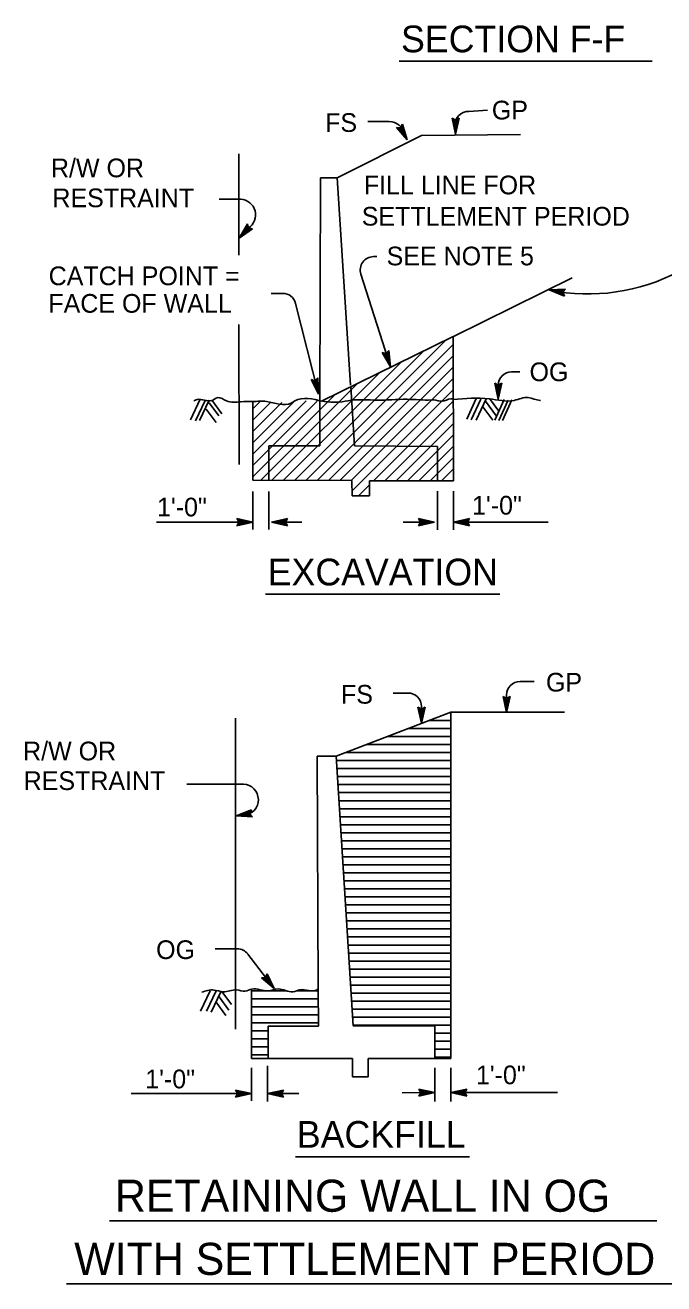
# Model space of a CAD drawing. Extents: x -894 to 866, y -476 to 714.
# Drawn here: x 151.5 to 390.6, y -72.9 to 398 of the extents above; entities that cross this region are included whole.
import ezdxf

# ---------------------------------------------------------------- set-up
doc = ezdxf.new("R2010")
doc.units = 0
for name, color, linetype in [('56 Stage 3 Anno', 7, 'Continuous'), ('57 Undefined', 7, 'Continuous'), ('59 Sndwall Anno', 7, 'Continuous'), ('60 Nongeo Data', 7, 'Continuous')]:
    doc.layers.add(name, color=color, linetype=linetype)

msp = doc.modelspace()

# ---------------------------------------------------------------- linework, layer by layer
at = {"layer": '56 Stage 3 Anno'}
for p, q in [((312.61, 357.27), (311.28, 363.27)), ((311.28, 363.27), (311.28, 363.27)), ((311.28, 363.27), (312.61, 362.47)), ((312.61, 358.66), (311.64, 363.04)), ((312.61, 360.04), (311.99, 362.86)), ((312.61, 361.42), (312.35, 362.63)), ((312.61, 362.47), (313.95, 363.27)), ((313.95, 363.27), (312.61, 357.27)), ((313.6, 363.06), (312.61, 358.65)), ((313.24, 362.82), (312.61, 360.04)), ((312.89, 362.65), (312.61, 361.42)), ((313.95, 363.27), (313.95, 363.27)), ((317.61, 365.77), (324.51, 366.22)), ((279.78, 362.01), (287.81, 362.01)), ((294.52, 355.11), (290.44, 359.71)), ((290.44, 359.71), (290.44, 359.71)), ((290.44, 359.71), (292, 359.66)), ((293.84, 356.32), (290.87, 359.68)), ((293.18, 357.53), (291.26, 359.69)), ((292.51, 358.74), (291.69, 359.66)), ((292, 359.66), (292.78, 361.01)), ((292.15, 359.94), (292.51, 358.74)), ((292.37, 360.27), (293.18, 357.53)), ((292.57, 360.65), (293.85, 356.32)), ((292.78, 361.01), (292.78, 361.01)), ((292.78, 361.01), (294.52, 355.11)), ((312.61, 360.4), (312.61, 357.27)), ((294.52, 355.11), (294.52, 355.11)), ((312.61, 357.27), (312.61, 357.27)), ((224.05, 332.88), (232.17, 332.88)), ((231.54, 318.35), (234.66, 323.64)), ((236.61, 321.81), (231.54, 318.35)), ((232.48, 319.36), (234.76, 323.22)), ((236.2, 321.9), (232.48, 319.35)), ((233.42, 320.36), (234.89, 322.85)), ((235.78, 321.97), (233.42, 320.36)), ((234.37, 321.37), (235, 322.44)), ((235.41, 322.08), (234.37, 321.37)), ((234.66, 323.64), (234.66, 323.64)), ((234.66, 323.64), (235.09, 322.15)), ((235.09, 322.15), (236.61, 321.81)), ((236.61, 321.81), (236.61, 321.81)), ((231.54, 318.35), (231.54, 318.35)), ((281.91, 311.42), (283.19, 311.42)), ((277.14, 304.9), (288.19, 270.19)), ((243.62, 297.68), (247.86, 297.68)), ((347.68, 298.95), (353.82, 299.25)), ((353.37, 296.62), (347.68, 298.95)), ((347.68, 298.95), (347.68, 298.95)), ((353.22, 297), (349.04, 298.72)), ((349.05, 298.72), (353.53, 298.93)), ((350.4, 298.48), (353.3, 298.62)), ((353.05, 297.4), (350.4, 298.48)), ((351.77, 298.25), (353, 298.31)), ((352.93, 297.77), (351.77, 298.25)), ((353.82, 299.25), (352.81, 298.07)), ((352.81, 298.07), (353.37, 296.62)), ((353.82, 299.25), (353.82, 299.25)), ((252.7, 293.91), (261.25, 259.95)), ((353.37, 296.62), (353.37, 296.62)), ((288.19, 270.19), (285.1, 275.5)), ((285.1, 275.5), (285.1, 275.5)), ((285.1, 275.5), (286.61, 275.14)), ((287.76, 271.51), (285.52, 275.39)), ((287.35, 272.82), (285.9, 275.32)), ((286.94, 274.14), (286.31, 275.21)), ((286.61, 275.14), (287.65, 276.31)), ((286.82, 275.39), (286.94, 274.14)), ((287.1, 275.66), (287.35, 272.82)), ((287.37, 276), (287.77, 271.5)), ((287.65, 276.31), (287.65, 276.31)), ((287.65, 276.31), (288.19, 270.19)), ((288.19, 270.19), (288.19, 270.19)), ((261.25, 259.95), (258.49, 265.45)), ((258.49, 265.45), (258.49, 265.45)), ((258.49, 265.45), (259.98, 264.99)), ((260.9, 261.3), (258.9, 265.31)), ((260.57, 262.63), (259.28, 265.22)), ((260.24, 263.97), (259.68, 265.08)), ((259.98, 264.99), (261.08, 266.1)), ((260.21, 265.23), (260.24, 263.97)), ((260.5, 265.49), (260.57, 262.63)), ((260.79, 265.8), (260.91, 261.29)), ((261.08, 266.1), (261.08, 266.1)), ((261.08, 266.1), (261.25, 259.95)), ((328.59, 258.11), (327.26, 264.11)), ((327.26, 264.11), (327.26, 264.11)), ((327.26, 264.11), (328.59, 263.31)), ((328.59, 259.5), (327.62, 263.87)), ((328.59, 263.31), (329.93, 264.11)), ((329.93, 264.11), (328.59, 258.11)), ((329.57, 263.89), (328.59, 259.49)), ((329.93, 264.11), (329.93, 264.11)), ((333.59, 268.31), (336.71, 268.31)), ((261.25, 259.95), (261.25, 259.95)), ((328.59, 260.87), (327.96, 263.7)), ((328.59, 262.25), (328.32, 263.46)), ((329.21, 263.66), (328.59, 260.87)), ((328.87, 263.48), (328.59, 262.25)), ((328.59, 263.31), (328.59, 258.11)), ((328.59, 258.11), (328.59, 258.11)), ((236.71, 223.55), (236.73, 209.3)), ((242.71, 223.56), (242.73, 209.31)), ((305.83, 223.62), (305.84, 209.17)), ((311.83, 223.63), (311.84, 209.17)), ((200.68, 212.09), (236.73, 212.09)), ((231.53, 212.09), (230.73, 213.43)), ((230.73, 213.43), (230.73, 213.43)), ((230.73, 213.43), (236.73, 212.09)), ((236.73, 212.09), (230.73, 210.76)), ((230.73, 210.76), (231.53, 212.09)), ((230.94, 213.07), (235.35, 212.09)), ((235.34, 212.09), (230.96, 211.12)), ((233.96, 212.09), (231.14, 211.47)), ((231.18, 212.71), (233.96, 212.09)), ((231.35, 212.37), (232.58, 212.09)), ((232.58, 212.09), (231.37, 211.83)), ((236.73, 212.09), (236.73, 212.09)), ((243.73, 212.09), (249.73, 213.42)), ((249.73, 210.75), (243.73, 212.09)), ((243.73, 212.09), (243.73, 212.09)), ((243.73, 212.09), (255.08, 212.09)), ((249.51, 211.11), (245.11, 212.09)), ((245.12, 212.09), (249.49, 213.06)), ((246.49, 212.09), (249.31, 212.71)), ((249.28, 211.47), (246.49, 212.09)), ((247.87, 212.09), (249.08, 212.35)), ((249.1, 211.81), (247.87, 212.09)), ((249.73, 213.42), (248.93, 212.09)), ((248.93, 212.09), (249.73, 210.75)), ((249.73, 213.42), (249.73, 213.42)), ((292.98, 212.09), (304.7, 212.09)), ((299.5, 212.09), (298.7, 213.43)), ((298.7, 213.43), (298.7, 213.43)), ((298.7, 213.43), (304.7, 212.09)), ((304.7, 212.09), (298.7, 210.76)), ((298.7, 210.76), (299.5, 212.09)), ((298.92, 213.07), (303.32, 212.09)), ((303.31, 212.09), (298.94, 211.12)), ((301.94, 212.09), (299.12, 211.47)), ((299.15, 212.71), (301.94, 212.09)), ((299.33, 212.37), (300.56, 212.09)), ((300.56, 212.09), (299.35, 211.83)), ((304.7, 212.09), (304.7, 212.09)), ((311.84, 212.09), (317.84, 213.42)), ((311.84, 212.09), (347.29, 212.09)), ((317.84, 210.75), (311.84, 212.09)), ((311.84, 212.09), (311.84, 212.09)), ((317.63, 211.11), (313.22, 212.09)), ((313.24, 212.09), (317.61, 213.06)), ((314.61, 212.09), (317.43, 212.71)), ((317.39, 211.47), (314.61, 212.09)), ((315.99, 212.09), (317.2, 212.35)), ((317.22, 211.81), (315.99, 212.09)), ((317.84, 213.42), (317.04, 212.09)), ((317.04, 212.09), (317.84, 210.75)), ((317.84, 213.42), (317.84, 213.42)), ((230.73, 210.76), (230.73, 210.76)), ((249.73, 210.75), (249.73, 210.75)), ((298.7, 210.76), (298.7, 210.76)), ((317.84, 210.75), (317.84, 210.75)), ((342.07, 152.44), (336.74, 152.44)), ((294.85, 148.15), (289.22, 148.15)), ((331.74, 140.89), (330.41, 146.89)), ((330.41, 146.89), (330.41, 146.89)), ((330.41, 146.89), (331.74, 146.09)), ((331.73, 142.29), (330.77, 146.66)), ((331.74, 143.66), (331.11, 146.48)), ((331.74, 145.04), (331.47, 146.25)), ((331.74, 147.44), (331.74, 140.89)), ((331.74, 146.09), (333.08, 146.89)), ((333.08, 146.89), (331.74, 140.89)), ((332.72, 146.68), (331.74, 142.27)), ((332.36, 146.44), (331.74, 143.66)), ((332.02, 146.27), (331.74, 145.04)), ((333.08, 146.89), (333.08, 146.89)), ((299.85, 136.9), (298.52, 142.9)), ((298.52, 142.9), (298.52, 142.9)), ((298.52, 142.9), (299.85, 142.1)), ((299.84, 138.29), (298.88, 142.67)), ((299.85, 139.67), (299.22, 142.49)), ((299.85, 141.05), (299.58, 142.26)), ((299.85, 143.15), (299.85, 136.9)), ((299.85, 142.1), (301.19, 142.9)), ((301.19, 142.9), (299.85, 136.9)), ((300.83, 142.69), (299.85, 138.28)), ((300.47, 142.45), (299.85, 139.67)), ((300.13, 142.28), (299.85, 141.05)), ((301.19, 142.9), (301.19, 142.9)), ((299.85, 136.9), (299.85, 136.9)), ((331.74, 140.89), (331.74, 140.89)), ((233.17, 114.07), (212, 114.06)), ((230.46, 102.15), (236.17, 104.44)), ((231.84, 102.38), (235.99, 104.05)), ((233.19, 102.6), (235.87, 103.68)), ((236.17, 104.44), (235.59, 103)), ((236.17, 104.44), (236.17, 104.44)), ((236.6, 101.81), (230.46, 102.15)), ((230.46, 102.15), (230.46, 102.15)), ((236.33, 102.13), (231.83, 102.37)), ((236.04, 102.44), (233.19, 102.6)), ((234.55, 102.82), (235.7, 103.29)), ((235.81, 102.76), (234.55, 102.82)), ((235.59, 103), (236.6, 101.81)), ((236.6, 101.81), (236.6, 101.81)), ((230.84, 52.48), (222.58, 52.48)), ((234.82, 50.5), (244.65, 37.55)), ((241.51, 41.7), (242.09, 43.14)), ((241.94, 42.76), (243.82, 38.65)), ((242.09, 43.14), (242.09, 43.14)), ((242.09, 43.14), (244.65, 37.55)), ((239.96, 41.53), (241.51, 41.7)), ((244.65, 37.55), (239.96, 41.53)), ((239.96, 41.53), (239.96, 41.53)), ((243.81, 38.66), (240.39, 41.56)), ((242.98, 39.76), (240.78, 41.63)), ((242.15, 40.86), (241.2, 41.66)), ((241.62, 42), (242.15, 40.86)), ((241.79, 42.35), (242.98, 39.76)), ((244.65, 37.55), (244.65, 37.55)), ((236.24, 7.9), (236.24, -4.47)), ((242.24, 8.63), (242.24, -4.65)), ((242.24, 7.9), (242.24, -4.47)), ((304.87, 7.9), (304.87, -4.65)), ((310.87, 7.9), (310.87, -4.65)), ((236.24, -1.73), (191.11, -1.73)), ((231.04, -1.73), (230.24, -0.39)), ((230.24, -0.39), (230.24, -0.39)), ((230.24, -0.39), (236.24, -1.73)), ((236.24, -1.73), (230.24, -3.06)), ((230.24, -3.06), (231.04, -1.73)), ((230.24, -3.06), (230.24, -3.06)), ((230.46, -0.74), (234.86, -1.73)), ((234.85, -1.73), (230.48, -2.7)), ((233.48, -1.73), (230.65, -2.35)), ((230.69, -1.1), (233.48, -1.73)), ((230.87, -1.45), (232.1, -1.72)), ((232.1, -1.72), (230.89, -1.99)), ((236.24, -1.73), (236.24, -1.73)), ((242.24, -1.73), (248.24, -0.4)), ((253.89, -1.73), (242.24, -1.73)), ((248.24, -3.07), (242.24, -1.73)), ((242.24, -1.73), (242.24, -1.73)), ((248.02, -2.71), (243.62, -1.73)), ((243.63, -1.72), (248.01, -0.76)), ((245, -1.73), (247.83, -1.1)), ((247.79, -2.35), (245, -1.73)), ((246.39, -1.73), (247.59, -1.46)), ((247.61, -2), (246.39, -1.73)), ((248.24, -0.4), (247.44, -1.73)), ((247.44, -1.73), (248.24, -3.07)), ((248.24, -0.4), (248.24, -0.4)), ((248.24, -3.07), (248.24, -3.07)), ((304.87, -1.37), (292.57, -1.38)), ((299.67, -1.38), (298.87, -0.03)), ((298.87, -0.03), (298.87, -0.03)), ((298.87, -0.03), (304.87, -1.37)), ((304.87, -1.37), (298.87, -2.7)), ((298.87, -2.7), (299.67, -1.38)), ((298.87, -2.7), (298.87, -2.7)), ((299.08, -0.39), (303.49, -1.37)), ((303.48, -1.38), (299.1, -2.35)), ((302.1, -1.37), (299.28, -2)), ((299.32, -0.75), (302.1, -1.37)), ((299.49, -1.1), (300.72, -1.37)), ((300.72, -1.37), (299.51, -1.64)), ((304.87, -1.37), (304.87, -1.37)), ((310.87, -1.37), (316.87, -0.04)), ((316.87, -2.71), (310.87, -1.37)), ((310.87, -1.37), (310.87, -1.37)), ((350.83, -1.37), (310.87, -1.37)), ((316.65, -2.36), (312.25, -1.37)), ((312.26, -1.37), (316.63, -0.4)), ((313.63, -1.38), (316.45, -0.75)), ((316.42, -2), (313.63, -1.38)), ((315.01, -1.38), (316.22, -1.11)), ((316.24, -1.65), (315.01, -1.38)), ((316.87, -0.04), (316.07, -1.37)), ((316.07, -1.37), (316.87, -2.71)), ((316.87, -0.04), (316.87, -0.04)), ((316.87, -2.71), (316.87, -2.71))]:
    msp.add_line(p, q, dxfattribs=at)
for centre, radius, start, end in [((317.61, 360.4), 5.38, 90, 180), ((287.61, 355.98), 6.04, 11.2555, 88.1324), ((231.93, 327.04), 5.84, 302.9735, 87.65), ((281.91, 306.42), 5, 90, 197.6502), ((362.27, 369.86), 72.41, 258.489, 297.9829), ((247.86, 292.68), 5, 14.2644, 90), ((333.59, 263.31), 5, 90, 180), ((336.74, 147.44), 5, 90.0027, 180.0029), ((294.85, 143.15), 5, 0.0025, 90.0027), ((232.93, 108.23), 5.84, 274.8872, 87.65), ((230.84, 47.48), 5, 37.2125, 90.0027)]:
    msp.add_arc(centre, radius, start, end, dxfattribs=at)
at = {"layer": '57 Undefined'}
for p, q in [((291.44, 384.53), (386.25, 384.53)), ((241.46, 185.08), (329.25, 185.08)), ((252.65, -25.34), (317.79, -25.34)), ((183.1, -49.28), (387.99, -49.28)), ((166.92, -72.9), (401.46, -72.9))]:
    msp.add_line(p, q, dxfattribs=at)
at = {"layer": '59 Sndwall Anno'}
for p, q in [((216.95, 258.04), (213.37, 250.42)), ((218.84, 257.61), (215.27, 249.98)), ((220.37, 257.7), (216.79, 250.07)), ((219.26, 254.32), (222.92, 249.37)), ((220.3, 256.75), (223.96, 251.8)), ((221.48, 257.57), (225.14, 252.62)), ((320.38, 258.29), (316.81, 250.66)), ((322.07, 258.04), (318.5, 250.42)), ((324.1, 258.17), (320.36, 250.2)), ((322.85, 255.18), (326.51, 250.23)), ((323.8, 257.3), (327.91, 251.73)), ((325.36, 258.3), (328.86, 253.57)), ((330.84, 257.92), (327.26, 250.29)), ((332.34, 257.73), (328.77, 250.1)), ((333.72, 257.79), (330.14, 250.17)), ((220.74, 36.68), (217.16, 29.06)), ((222.98, 36.68), (219.41, 29.06)), ((224.67, 36.4), (221.09, 28.78)), ((224.07, 34.42), (227.73, 29.47)), ((225.05, 36.53), (228.71, 31.57)), ((222.95, 32.46), (226.61, 27.51))]:
    msp.add_line(p, q, dxfattribs=at)
for points in [[(256.57, 227.69), (309.12, 280.25)], [(260.79, 227.68), (311.78, 278.66)], [(252.34, 227.7), (300.78, 276.15)], [(265.02, 227.66), (311.78, 274.42)], [(248.11, 227.72), (292.43, 272.04)], [(269.25, 227.65), (311.78, 270.18)], [(239.65, 227.75), (275.74, 263.84)], [(243.88, 227.73), (284.09, 267.94)], [(273.48, 227.64), (311.79, 265.94)], [(236.71, 229.05), (267.4, 259.73)], [(273.84, 223.75), (311.79, 261.71)], [(236.68, 254.48), (239.4, 257.2)], [(236.69, 241.76), (252.35, 257.41)], [(236.69, 250.24), (243.56, 257.11)], [(236.69, 246), (247.54, 256.85)], [(236.7, 237.52), (256.63, 257.45)], [(236.7, 233.29), (260.78, 257.37)], [(281.92, 227.59), (311.8, 257.47)], [(286.15, 227.58), (311.8, 253.23)], [(290.38, 227.57), (311.8, 248.99)], [(294.61, 227.55), (311.81, 244.75)], [(298.84, 227.54), (311.81, 240.51)], [(303.07, 227.53), (311.82, 236.27)], [(307.3, 227.51), (311.82, 232.04)], [(276.22, 221.89), (280.34, 226.01)], [(302.84, 137.87), (310.86, 137.87)], [(287.16, 131.87), (310.86, 131.87)], [(295, 134.87), (310.86, 134.87)], [(279.32, 128.87), (310.86, 128.87)], [(267.96, 122.87), (310.86, 122.87)], [(271.49, 125.87), (310.86, 125.87)], [(268.15, 119.87), (310.86, 119.87)], [(268.34, 116.87), (310.86, 116.87)], [(268.53, 113.87), (310.86, 113.87)], [(268.72, 110.87), (310.86, 110.87)], [(268.91, 107.87), (310.86, 107.87)], [(269.1, 104.87), (310.86, 104.87)], [(269.29, 101.87), (310.86, 101.87)], [(269.48, 98.87), (310.86, 98.87)], [(269.67, 95.87), (310.86, 95.87)], [(269.85, 92.87), (310.86, 92.87)], [(270.04, 89.87), (310.86, 89.87)], [(270.23, 86.87), (310.86, 86.87)], [(270.42, 83.87), (310.86, 83.87)], [(270.61, 80.87), (310.86, 80.87)], [(270.8, 77.87), (310.86, 77.87)], [(270.99, 74.87), (310.86, 74.87)], [(271.18, 71.87), (310.86, 71.87)], [(271.37, 68.87), (310.86, 68.87)], [(271.56, 65.87), (310.86, 65.87)], [(271.75, 62.87), (310.86, 62.87)], [(271.94, 59.87), (310.86, 59.87)], [(272.13, 56.87), (310.86, 56.87)], [(272.31, 53.87), (310.86, 53.87)], [(272.5, 50.87), (310.86, 50.87)], [(272.69, 47.87), (310.86, 47.87)], [(272.88, 44.87), (310.86, 44.87)], [(273.07, 41.87), (310.86, 41.87)], [(273.26, 38.87), (310.86, 38.87)], [(236.24, 36.75), (249.46, 36.75)], [(236.24, 33.75), (261.22, 33.75)], [(253.11, 36.75), (261.21, 36.75)], [(273.45, 35.87), (310.86, 35.87)], [(236.24, 30.75), (261.24, 30.75)], [(273.64, 32.87), (310.86, 32.87)], [(273.83, 29.87), (310.86, 29.87)], [(236.24, 27.75), (261.25, 27.75)], [(236.24, 24.75), (261.27, 24.75)], [(274.02, 26.87), (310.86, 26.87)], [(274.21, 23.87), (310.87, 23.87)], [(236.24, 21.75), (242.5, 21.75)], [(304.87, 20.87), (310.87, 20.87)], [(236.24, 18.75), (242.5, 18.75)], [(236.24, 15.75), (242.5, 15.75)], [(304.87, 17.87), (310.87, 17.87)], [(304.87, 14.87), (310.87, 14.87)], [(236.24, 12.75), (242.5, 12.75)], [(304.87, 11.87), (310.87, 11.87), (310.87, 11.87)]]:
    msp.add_lwpolyline(points, dxfattribs=at)
at = {"layer": '60 Nongeo Data'}
for p, q in [((299.85, 356.81), (268.31, 340.97)), ((336.94, 357.13), (299.85, 356.81)), ((231.48, 349.88), (231.52, 311.92)), ((262.08, 340.96), (261.84, 257.58)), ((262.08, 340.96), (268.31, 340.97)), ((268.31, 340.97), (268.31, 340.97)), ((268.31, 340.97), (273.3, 263.39)), ((356.31, 303.45), (311.87, 281.6)), ((231.54, 233.62), (231.48, 286.06)), ((262.42, 257.29), (311.42, 281.38)), ((311.77, 281.72), (311.83, 227.53)), ((273.33, 262.84), (273.33, 262.84)), ((273.34, 262.84), (274.77, 240.62)), ((236.71, 227.76), (236.68, 257.17)), ((261.84, 257.58), (261.79, 240.66)), ((242.7, 240.6), (261.79, 240.66)), ((242.7, 240.6), (242.71, 227.76)), ((305.81, 240.44), (274.77, 240.62)), ((305.81, 240.44), (305.83, 227.49)), ((273.83, 227.63), (236.71, 227.76)), ((273.84, 221.9), (273.83, 227.63)), ((311.83, 227.5), (280.34, 227.6)), ((280.34, 227.6), (280.34, 221.87)), ((280.34, 221.87), (273.84, 221.9)), ((230.23, 138.7), (230.24, 22.35)), ((267.86, 124.48), (310.86, 140.94)), ((310.86, 140.94), (353.36, 140.94)), ((310.86, 140.94), (310.87, 11.35)), ((260.75, 124.48), (267.86, 124.48)), ((260.75, 124.48), (261.2, 37.48)), ((274.22, 23.63), (267.86, 124.48)), ((236.24, 11.37), (236.24, 37.37)), ((261.2, 37.48), (261.28, 23.48)), ((304.87, 23.63), (274.22, 23.63)), ((304.87, 11.34), (304.87, 23.63)), ((261.28, 23.48), (242.46, 23.48)), ((242.5, 23.48), (242.5, 11.35)), ((242.5, 11.36), (236.24, 11.36)), ((242.5, 11.36), (274.06, 11.35)), ((274.06, 11.35), (274.06, 4.5)), ((279.89, 11.36), (279.89, 4.5)), ((279.89, 11.36), (304.92, 11.35)), ((310.87, 11.35), (304.92, 11.35)), ((310.88, 11.35), (310.88, 11.35)), ((279.89, 4.5), (274.06, 4.5))]:
    msp.add_line(p, q, dxfattribs=at)
msp.add_lwpolyline([(311.53, 227.5), (311.83, 227.8)], dxfattribs=at)
for points in [[(236.68, 257.17), (241.8, 257.22), (251.06, 256.62), (252.41, 257.43), (262.78, 257.32)], [(214.62, 257.4), (215.82, 257.96), (221.38, 257.57), (223.57, 258.69), (226.88, 257.47), (232.19, 257.13), (236.99, 257.17)], [(262.78, 257.3), (268.98, 257), (273.48, 257.69), (282.98, 257.74), (294.44, 258.05), (303.7, 257.79), (304.5, 257.8), (307.56, 257.33), (310.81, 258.21), (311.8, 258.16)], [(311.69, 258.01), (325.27, 258.21), (334.58, 257.65), (339.78, 258.71), (344.24, 257.65), (344.44, 257.65)], [(217.57, 36.19), (222.12, 37.03), (225.53, 36.37), (230.63, 37.07), (233.83, 36.6), (236.33, 37.38), (242.49, 36.69), (246.14, 37.42), (251.75, 36.38), (254.3, 37.11), (260.75, 37.12), (261.2, 37.48)]]:
    msp.add_spline(points, degree=3, dxfattribs=at)

# ---------------------------------------------------------------- texts
at = {"layer": '57 Undefined'}
for s, height, p in [('SECTION F-F', 10, (292.2, 387.88)), ('GP ', 7, (326.19, 362.76)), ('FS ', 7, (263.78, 358.09)), ('R/W OR ', 7, (161.13, 341.12)), ('FILL LINE FOR ', 7, (278.28, 334.74)), ('RESTRAINT ', 7, (161.67, 329.91)), ('SETTLEMENT PERIOD ', 7, (277.49, 323.04)), ('SEE NOTE 5', 7, (286.8, 308.17)), ('CATCH POINT = ', 7, (160.27, 300.74)), ('FACE OF WALL ', 7, (160.15, 290.44)), ('OG ', 7, (340.31, 264.83)), ('1\'-0"', 7, (318.8, 214.91)), ('1\'-0"', 7, (200.85, 214.23)), ('EXCAVATION', 10, (242.28, 188.42)), ('GP ', 7, (346.45, 148.69)), ('FS ', 7, (269.72, 144.17)), ('R/W OR ', 7, (150.69, 122.96)), ('RESTRAINT ', 7, (150.91, 111.86)), ('OG ', 7, (200.49, 48.62)), ('1\'-0"', 7, (196.43, 0.24)), ('1\'-0"', 7, (320.24, 1.77)), ('BACKFILL', 10, (253.18, -22)), ('RETAINING WALL IN OG', 12, (185.09, -45.94)), ('WITH SETTLEMENT PERIOD', 12, (169.85, -69.56))]:
    msp.add_text(s, height=height, dxfattribs=at).set_placement(p)

doc.saveas('drawing.dxf')
